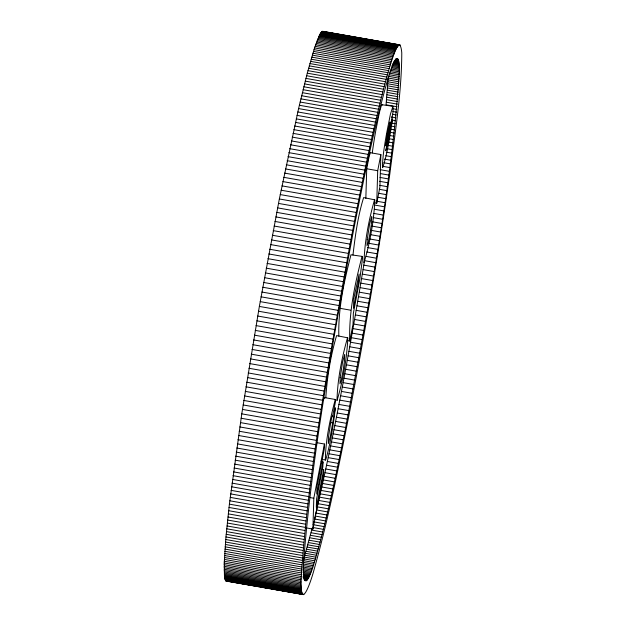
<?xml version="1.0" encoding="UTF-8"?>
<svg xmlns="http://www.w3.org/2000/svg" width="626" height="626" viewBox="0 0 626 626"><rect width="100%" height="100%" fill="white"/><g stroke="black" fill="none" stroke-linecap="round" stroke-linejoin="round"><path stroke-width="0.94" d="M399.349 71.841C399.646 40.103 388.527 75.629 386.391 84.244C373.112 131.859 363.503 180.398 353.815 228.842C333.47 338.416 312.703 448.326 303.774 559.534C302.1 580.232 305.504 591.68 313.759 564.198C326.897 520.715 335.653 476.065 344.895 431.643C367.157 312.484 391.164 192.964 399.349 71.841L390.194 70.237M227.035 581.038L225.532 580.552L224.57 577.062L224.218 563.009L225.947 536.944L229.406 504.157L241.769 413.849L259.352 306.427L279.345 198.974L298.586 108.588L307.28 73.172L314.549 47.936L319.675 34.712L321.787 31.683L323.376 31.668M301.004 581.296C308.078 467.841 330.223 355.873 350.067 244.117C360.615 189.725 371.359 135.31 385.475 81.709C386.305 79.408 399.537 25.916 401.775 52.913C401.634 93.493 394.873 133.721 389.818 173.895C378.221 255.658 364.199 337.07 348.408 418.121C338.259 468.624 328.243 519.251 314.283 568.87C312.092 577.626 300.816 613.206 301.004 581.296L224.131 567.805M305.582 527.781L312.898 529.064L313.814 498.249L324.44 444.022L317.116 442.738M321.169 461.644L323 461.965L322.852 466.894L316.568 498.961L316.326 507.263L323.697 469.625L321.866 469.304M323.697 469.625L323.548 474.727L312.898 529.064M324.44 444.022L324.284 449.163L316.936 486.692L316.717 494.031L323 461.965M338.846 336.185C338.032 308.563 344.136 281.395 350.967 254.79L362.423 256.417L362.517 258.311L359.801 279.227L353.338 313.446L353.017 324.299L349.746 341.006L347.915 340.685M349.746 341.006C348.815 312.405 354.801 284.243 361.945 256.715L362.423 256.417M365.842 198.419L366.726 168.77L369.888 152.627L380.866 154.552L379.904 187.064L376.742 203.215L374.911 202.894M369.833 154.544L369.888 152.627M376.742 203.215L377.705 170.702L380.866 154.552M397.048 106.733L386.062 104.808L388.12 78.031L399.098 79.956M352.978 254.978C355.255 235.712 357.822 216.111 363.636 197.589L374.888 199.851C373.832 220.955 370.13 242.481 364.027 262.584C364.543 241.401 368.824 219.882 374.614 199.522M321.662 459.57L325.723 459.891C330.583 442.926 333.408 425.328 335.34 407.8L330.301 436.424L328.298 443.591L328.501 436.893L330.692 422.652A10.478 0.563 -80 0 1 332.476 415.586L332.578 416.431L335.536 401.344L335.293 399.474L324.307 397.549L323.392 399.842M326.874 514.971L315.887 513.046C335.231 429.874 350.435 345.795 364.379 261.574M315.707 513.789L315.175 516.043L326.154 517.968M314.643 518.25L314.995 516.779M314.283 562.555L303.305 560.622L312.171 528.321M347.579 337.531C341.788 357.892 337.5 379.411 336.991 400.593C343.095 380.491 346.796 358.964 347.853 337.86L336.592 335.606C330.63 355.701 327.124 376.868 325.794 397.823M335.293 399.474C329.98 419.138 325.645 439.781 325.324 460.212M392.932 106.31L390.413 114.245L386.735 132.704A27.951 1.495 -80 0 0 383.284 154.818L382.416 164.497L382.666 167.635C388.003 151.993 389.802 135.177 392.643 118.893L391.195 123.432L389.912 131.601A21.174 1.135 -80 0 1 387.204 145.678L385.796 150.67L393.065 111.858L392.932 106.31L381.578 104.659L379.434 112.32L375.756 130.779A27.951 1.495 -80 0 0 372.306 152.893M322.648 31.3L400.022 44.947M322.374 31.347L399.247 44.829M322.093 31.472L400.257 45.158M321.787 31.683L398.66 45.174M321.474 31.981L398.347 45.471M321.138 32.364L398.011 45.847M320.794 32.826L397.666 46.308M320.434 33.374L397.314 46.856M320.066 34L396.939 47.482M319.675 34.712L396.548 48.194M319.276 35.51L396.148 48.992M318.861 36.386L395.734 49.869M318.438 37.341L395.311 50.831M317.992 38.382L394.865 51.872M317.538 39.508L394.411 52.991M317.077 40.713L393.95 54.196M316.592 41.997L393.464 55.487M316.099 43.366L392.971 56.849M396.062 58.664L397.893 58.985M315.598 44.806L392.471 58.296M396.266 58.969L398.089 59.29M395.53 59.196L398.277 59.681M395.702 59.666L398.441 60.143M394.936 60.049L398.598 60.691M315.074 46.332L391.954 59.822M395.076 60.675L398.739 61.317M394.286 61.215L398.864 62.013M314.549 47.936L391.422 61.426M393.488 61.833L398.973 62.796M393.582 62.694L399.075 63.656M314.002 49.626L390.874 63.109M392.752 63.469L399.153 64.595M392.815 64.486L399.224 65.613M313.446 51.387L390.327 64.869M391.954 65.417L399.278 66.7M391.993 66.591L399.318 67.874M312.883 53.226L389.755 66.708M392.017 67.835L399.341 69.118M312.304 55.143L389.176 68.625M391.117 68.993L399.349 70.441M311.717 57.13L388.589 70.621M390.17 71.708L399.325 73.312M311.114 59.204L387.987 72.686M389.223 73.093L399.294 74.862M389.176 74.721L399.239 76.489M310.504 61.348L387.377 74.83M388.198 76.255L399.177 78.187M309.878 63.562L386.751 77.053M309.244 65.855L386.117 79.346M388.026 79.87L399.012 81.803M387.917 81.787L398.903 83.72M308.602 68.218L385.475 81.709M387.799 83.782L398.778 85.707M307.945 70.66L384.818 84.142M387.666 85.84L398.645 87.765M307.28 73.172L384.153 86.654M387.51 87.969L398.496 89.894M306.607 75.746L383.48 89.236M387.345 90.167L398.332 92.1M387.173 92.445L398.152 94.369M305.918 78.399L382.799 91.889M386.978 94.776L397.956 96.709M305.23 81.122L382.103 94.604M386.766 97.186L397.753 99.111M304.526 83.907L381.398 97.398M386.547 99.659L397.533 101.584M303.813 86.764L380.686 100.254M386.312 102.202L397.291 104.127M303.086 89.69L379.966 103.18M302.358 92.679L379.231 106.17M393.12 108.76L396.782 109.401M392.846 111.498L396.508 112.14M301.622 95.739L378.495 109.221M392.557 114.292L396.211 114.941M300.871 98.853L377.744 112.344M391.336 116.999L395.914 117.798M300.12 102.038L376.993 115.52M391.931 120.082L395.593 120.724M299.353 105.278L376.226 118.768M391.602 123.064L395.264 123.705M298.586 108.588L375.459 122.07M391.258 126.108L394.912 126.749M297.812 111.952L374.684 125.435M390.898 129.206L394.56 129.848M297.021 115.38L373.894 128.862M390.522 132.368L394.184 133.009M296.231 118.862L373.104 132.344M390.139 135.584L393.801 136.225M388.832 138.69L393.402 139.496M295.433 122.399L372.306 135.889M388.417 142.016L392.995 142.822M294.627 125.998L371.5 139.481M387.995 145.396L392.572 146.202M293.821 129.645L370.694 143.135M387.564 148.831L392.142 149.637M292.999 133.354L369.88 146.836M386.203 152.157L391.688 153.12M292.178 137.11L369.05 150.592M385.741 155.694L391.234 156.656M291.356 140.92L368.229 154.403M384.356 159.121L390.757 160.24M290.519 144.778L367.392 158.261M383.871 162.752L390.272 163.879M289.681 148.683L366.554 162.173M382.463 166.273L389.779 167.557M288.844 152.642L365.717 166.125M380.123 169.685L389.27 171.289M366.726 168.77L377.705 170.702M287.991 156.649L364.872 170.131M380.514 173.613L388.754 175.061M287.146 160.694L364.019 174.177M379.99 177.432L388.222 178.879M286.293 164.787L363.166 178.277M379.45 181.297L387.682 182.737M379.81 185.359L387.134 186.642M285.433 168.926L362.305 182.409M379.246 189.302L386.571 190.586M284.572 173.105L361.445 186.587M378.675 193.285L385.992 194.569M283.703 177.322L360.584 190.805M378.088 197.3L385.405 198.591M282.842 181.579L359.715 195.062M376.578 201.196L384.81 202.644M281.966 185.875L358.847 199.358M375.06 205.132L384.207 206.736M281.097 190.21L357.97 203.693M374.442 209.256L383.597 210.86M280.221 194.576L357.102 208.059M373.816 213.419L382.971 215.023M279.345 198.974L356.225 212.464M373.182 217.613L382.337 219.217M278.468 203.411L355.349 216.901M372.54 221.831L381.688 223.443M277.592 207.879L354.465 221.361M371.883 226.088L381.038 227.692M276.715 212.37L353.588 225.861M371.226 230.368L380.373 231.972M275.831 216.901L352.712 230.384M370.553 234.672L379.708 236.276M274.955 221.447L351.828 234.938M369.872 239.007L379.027 240.611M274.071 226.025L350.951 239.515M368.268 243.201L378.339 244.969M273.194 230.626L350.067 244.117M367.572 247.583L377.642 249.344M272.318 235.251L349.191 248.741M366.867 251.981L376.938 253.749M366.155 256.402L376.226 258.17M271.434 239.899L348.306 253.389M364.528 260.682L375.506 262.607M270.557 244.57L347.43 258.053M363.8 265.142L374.778 267.067M269.681 249.258L346.554 262.74M363.064 269.61L374.043 271.535M268.804 253.96L345.677 267.443M362.321 274.102L373.307 276.027M267.928 258.679L344.809 272.161M361.578 278.601L372.556 280.526M267.059 263.413L343.932 276.895M360.819 283.116L371.805 285.041M266.191 268.155L343.064 281.645M360.06 287.639L371.046 289.564M265.322 272.913L342.195 286.403M359.293 292.17L370.279 294.095M264.462 277.686L341.334 291.168M358.526 296.708L369.504 298.641M263.601 282.459L340.474 295.949M357.743 301.255L368.73 303.187M262.74 287.24L339.613 300.73M356.961 305.809L367.947 307.734M261.887 292.037L338.76 305.519M356.178 310.363L367.157 312.296M339.675 308.258L350.662 310.183M261.034 296.826L337.915 310.316M355.388 314.925L366.366 316.85M260.189 301.622L337.07 315.113M354.59 319.479L365.568 321.412M259.352 306.427L336.225 319.909M353.784 324.041L364.77 325.966M258.515 311.224L335.387 324.706M352.978 328.595L363.964 330.528M257.685 316.02L334.558 329.503M352.172 333.149L363.15 335.074M256.856 320.817L333.728 334.3M351.358 337.696L362.344 339.628M256.034 325.606L332.907 339.089M350.544 342.242L361.523 344.167M349.723 346.781L360.709 348.705M255.22 330.387L332.093 343.877M348.901 351.303L359.887 353.228M254.406 335.16L331.279 348.651M348.079 355.818L359.058 357.743M253.6 339.934L330.481 353.416M347.25 360.326L358.236 362.251M252.802 344.691L329.683 358.174M346.421 364.817L357.407 366.742M252.012 349.433L328.893 362.923M345.591 369.293L356.577 371.218M251.229 354.167L328.102 367.658M344.762 373.753L355.74 375.678M250.455 358.886L327.328 372.368M343.924 378.198L354.911 380.123M249.688 363.589L326.561 377.071M343.095 382.627L354.073 384.552M248.921 368.268L325.794 381.758M342.258 387.032L353.236 388.957M248.17 372.94L325.043 386.422M341.42 391.414L352.407 393.339M247.426 377.58L324.299 391.07M340.583 395.781L351.569 397.706M246.683 382.204L323.556 395.695M339.746 400.116L350.732 402.041M245.955 386.805L322.828 400.296M338.909 404.435L349.895 406.36M245.235 391.383L322.108 404.865M338.079 408.715L349.058 410.648M244.523 395.929L321.396 409.42M337.242 412.98L348.22 414.905M243.819 400.452L320.692 413.942M336.405 417.213L347.391 419.138M243.131 404.952L320.003 418.434M335.575 421.408L346.561 423.34M330.559 422.566L332.39 422.886M242.442 409.412L319.315 422.902M334.746 425.578L345.724 427.503M333.916 429.718L344.895 431.643M241.769 413.849L318.642 427.331M333.087 433.818L344.073 435.743M241.104 418.246L317.985 431.729M332.265 437.887L343.244 439.812M240.454 422.613L317.327 436.095M331.444 441.917L342.422 443.842M239.813 426.94L316.686 440.43M330.622 445.908L341.6 447.833M239.179 431.236L316.052 444.718M329.8 449.859L340.787 451.784M238.553 435.493L315.434 448.975M328.986 453.772L339.973 455.705M237.943 439.702L314.815 453.193M328.18 457.645L339.159 459.57M237.348 443.881L314.221 457.363M327.375 461.479L338.353 463.404M236.753 448.013L313.634 461.503M326.569 465.259L337.555 467.192M236.182 452.105L313.055 465.587M325.77 468.999L336.757 470.932M235.619 456.151L312.491 469.633M324.98 472.693L335.959 474.625M235.063 460.149L311.936 473.639M324.19 476.347L335.168 478.272M234.523 464.101L311.396 477.591M323.407 479.946L334.386 481.871M233.991 468.005L310.864 481.496M322.625 483.491L333.611 485.416M321.85 486.989L332.836 488.922M233.475 471.863L310.347 485.353M321.083 490.44L332.07 492.365M232.974 475.666L309.847 489.156M320.324 493.836L331.303 495.761M232.481 479.422L309.354 492.912M319.565 497.177L330.551 499.102M232.003 483.123L308.876 496.614M309.244 497.443L313.814 498.249M318.822 500.464L329.8 502.388M231.534 486.77L308.407 500.26M318.078 503.695L329.057 505.62M231.08 490.361L307.953 503.852M317.343 506.864L328.321 508.797M230.642 493.898L307.515 507.389M316.607 509.987L327.594 511.912M230.219 497.38L307.092 510.863M229.805 500.8L306.677 514.282M314.471 518.977L325.45 520.91M229.406 504.157L306.278 517.647M313.767 521.857L324.753 523.782M229.022 507.459L305.895 520.949M313.078 524.674L324.065 526.599M228.646 510.699L305.519 524.189M312.397 527.428L323.376 529.353M228.294 513.876L305.167 527.366M311.725 530.112L322.703 532.037M227.95 516.99L304.823 530.48M311.059 532.742L322.038 534.667M227.621 520.042L304.494 533.532M310.402 535.293L321.388 537.225M227.308 523.031L304.181 536.513M309.753 537.789L320.739 539.714M309.119 540.215L320.097 542.139M227.003 525.95L303.876 539.432M308.493 542.57L319.471 544.495M226.722 528.798L303.594 542.288M307.875 544.863L318.853 546.788M226.448 531.584L303.32 545.074M307.264 547.077L318.251 549.002M226.189 534.299L303.062 547.789M306.67 549.229L317.648 551.154M225.947 536.944L302.82 550.434M306.083 551.31L317.061 553.235M305.504 553.314L316.482 555.239M225.72 539.518L302.593 553.008M304.932 555.254L315.919 557.179M225.509 542.03L302.381 555.512M304.377 557.117L315.363 559.041M225.313 544.463L302.186 557.946M303.837 558.908L314.815 560.833M225.133 546.819L302.006 560.309M303.696 562.43L313.759 564.198M224.961 549.104L301.834 562.594M303.18 563.995L313.25 565.763M224.812 551.318L301.685 564.808M303.602 565.654L312.75 567.258M303.109 567.07L312.264 568.674M224.671 553.462L301.552 566.945M303.547 568.572L311.787 570.02M224.554 555.52L301.427 569.011M303.086 569.84L311.325 571.288M303.555 571.194L310.872 572.477M224.444 557.508L301.317 570.998M303.109 572.305L310.433 573.588M224.358 559.425L301.231 572.907M303.602 573.502L310.011 574.629M303.187 574.465L309.596 575.584M224.28 561.256L301.153 574.738M303.704 575.505L309.189 576.468M303.313 576.303L308.806 577.266M224.218 563.009L301.09 576.499M302.937 577.031L308.43 577.994M303.493 577.837L308.07 578.635M304.056 578.557L307.718 579.207M224.171 564.691L301.051 578.174M303.72 579.05L307.382 579.692M304.314 579.613L307.061 580.099M304.925 580.106L306.756 580.427M304.627 580.357L306.458 580.678M224.147 566.287L301.02 579.778M304.346 580.521L306.177 580.85M224.131 569.245L301.004 582.736M224.147 570.607L301.02 584.097M224.178 571.89L301.051 585.373M224.225 573.087L301.098 586.57M224.288 574.206L301.161 587.689M224.366 575.239L301.239 588.73M224.46 576.194L301.333 589.676M224.57 577.062L301.442 590.553M224.687 577.853L301.56 591.343M224.828 578.557L301.701 592.047M224.984 579.183L301.857 592.673M225.149 579.723L302.022 593.213M225.337 580.185L302.209 593.667M254.242 585.545L256.167 585.889M225.532 580.552L302.405 594.043M227.997 581.21L233.764 582.219M235.689 582.556L244.336 584.074M246.253 584.41L258.749 586.601M260.666 586.938L269.321 588.456M271.238 588.792L279.885 590.31M281.81 590.647L283.735 590.983M285.652 591.327L294.298 592.838M296.223 593.174L303.907 594.528M225.743 580.842L302.624 594.332M225.978 581.053L303.626 594.653M324.307 397.549L324.518 397.964M381.954 104.386L382.15 105.309M353.776 298.625L353.494 308.297L358.432 282.091L359.105 274.047L353.776 298.625M390.108 123.009L385.71 145.881L387.259 134.175L390.006 121.976L390.108 123.009M340.153 377.721L339.973 383.793L341.115 380.851L343.181 370.334L344.535 360.451L344.715 354.363L342.539 362.196L340.153 377.721M367.196 239.711L367.016 245.775L368.158 242.841L370.216 232.324L371.57 222.433L371.75 216.353L369.575 224.178L367.196 239.711"/></g></svg>
